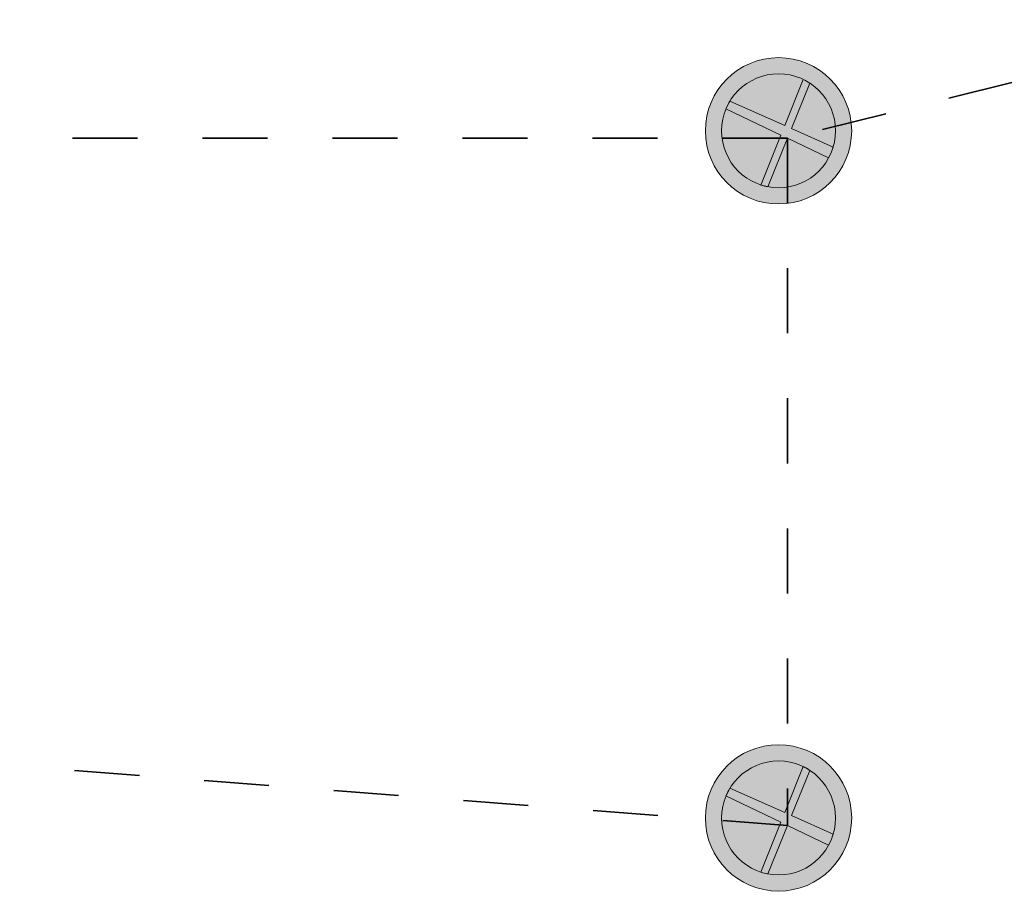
# Model space of a CAD drawing. Header units: millimetres. Extents: x -100675 to 28000, y -21133 to 42228.
# Drawn here: x -69807 to -66573, y 6894 to 9731 of the extents above; entities that cross this region are included whole.
import ezdxf

# ---------------------------------------------------------------- set-up
doc = ezdxf.new("R2010")
doc.units = ezdxf.units.MM
doc.header["$MEASUREMENT"] = 0
doc.linetypes.add('Dashed', pattern=[423.333333, 211.666667, -211.666667])
doc.layers.add('New_2D Drafting - General_Pen_No__2', color=8, linetype='Continuous', lineweight=15)
doc.layers.add('New_Structural - Bearing_Pen_No__21', color=7, linetype='Continuous', lineweight=35)
for name, color, linetype, lineweight, true_color in [('New_2D Drafting - General_Pen_No__82', 7, 'Continuous', 20, 0xaaaaaa), ('New_Structural - Bearing_Pen_No__61', 7, 'Continuous', 20, 0x6a6a6a), ('New_Structural - Bearing_Pen_No__89', 7, 'Continuous', 20, 0x71cebe)]:
    doc.layers.add(name, color=color, linetype=linetype, lineweight=lineweight, true_color=true_color)
doc.layers.add('New_Structural - Bearing', color=7, linetype='Continuous')

# ---------------------------------------------------------------- blocks, each defined once
blk = doc.blocks.new('Slab_12', base_point=(-67336.8, 7370.5))
at = {"layer": 'New_Structural - Bearing_Pen_No__89', "color": 123, "linetype": 'Continuous', "lineweight": 20, "true_color": 0x71cebe, "flags": 128}
for points in [[(-67336.8, 7370.5, -1), (-67336.8, 6894.1, -1)], [(-67336.8, 7317.8, 1), (-67336.8, 6946.8, 1)]]:
    blk.add_lwpolyline(points, format="xyb", close=True, dxfattribs=at)
blk = doc.blocks.new('Slab_16', base_point=(-67336.8, 9607.5))
at = {"layer": 'New_Structural - Bearing_Pen_No__89', "color": 123, "linetype": 'Continuous', "lineweight": 20, "true_color": 0x71cebe, "flags": 128}
for points in [[(-67336.8, 9607.5, -1), (-67336.8, 9131.1, -1)], [(-67336.8, 9554.9, 1), (-67336.8, 9183.8, 1)]]:
    blk.add_lwpolyline(points, format="xyb", close=True, dxfattribs=at)

msp = doc.modelspace()

# ---------------------------------------------------------------- hatches: boundary and pattern name
at = {"layer": 'New_2D Drafting - General_Pen_No__82', "linetype": 'Continuous', "lineweight": 20, "true_color": 0xaaaaaa}
for points in [[(-67336.8, 9607.5, 1), (-67336.8, 9131.1, 1)], [(-67158.9, 9316.6), (-67294.7, 9377), (-67234.8, 9524.3, 0.034067), (-67256.8, 9536.7), (-67316.6, 9386.7), (-67495.1, 9466.1, 0.037873), (-67507.9, 9441.1), (-67329.1, 9355.4), (-67393.9, 9192.8, 0.030742), (-67371.9, 9187.1), (-67307.6, 9345.1), (-67173.7, 9280.9, 0.052198)], [(-67336.8, 7370.5, 1), (-67336.8, 6894.1, 1)], [(-67158.9, 7079.6), (-67294.7, 7140), (-67234.8, 7287.3, 0.034067), (-67256.8, 7299.7), (-67316.6, 7149.7), (-67495.1, 7229.1, 0.037873), (-67507.9, 7204.1), (-67329.1, 7118.4), (-67393.9, 6955.8, 0.030742), (-67371.9, 6950.1), (-67307.6, 7108.1), (-67173.7, 7043.9, 0.052198)]]:
    msp.add_hatch(color=253, dxfattribs=at).paths.add_polyline_path(points)

# ---------------------------------------------------------------- linework, layer by layer
at = {"layer": 'New_2D Drafting - General_Pen_No__2', "color": 8, "linetype": 'Continuous', "lineweight": 15, "flags": 128}
for points in [[(-67336.8, 9607.5, 1), (-67336.8, 9131.1, 1)], [(-67336.8, 9183.8, 1), (-67336.8, 9554.9, 1)], [(-67336.8, 9554.9, 1), (-67336.8, 9183.8, 1)], [(-67158.9, 9316.6), (-67294.7, 9377), (-67234.8, 9524.3, 0.034067), (-67256.8, 9536.7), (-67316.6, 9386.7), (-67495.1, 9466.1, 0.037873), (-67507.9, 9441.1), (-67329.1, 9355.4), (-67393.9, 9192.8, 0.030742), (-67371.9, 9187.1), (-67307.6, 9345.1), (-67173.7, 9280.9, 0.052198)], [(-67336.8, 7370.5, 1), (-67336.8, 6894.1, 1)], [(-67336.8, 6946.8, 1), (-67336.8, 7317.8, 1)], [(-67336.8, 7317.8, 1), (-67336.8, 6946.8, 1)], [(-67158.9, 7079.6), (-67294.7, 7140), (-67234.8, 7287.3, 0.034067), (-67256.8, 7299.7), (-67316.6, 7149.7), (-67495.1, 7229.1, 0.037873), (-67507.9, 7204.1), (-67329.1, 7118.4), (-67393.9, 6955.8, 0.030742), (-67371.9, 6950.1), (-67307.6, 7108.1), (-67173.7, 7043.9, 0.052198)]]:
    msp.add_lwpolyline(points, format="xyb", close=True, dxfattribs=at)
at = {"layer": 'New_Structural - Bearing_Pen_No__21', "color": 7, "linetype": 'Dashed', "lineweight": 35}
for p, q in [((-65755.3, 9730.5), (-67307.6, 9345.1)), ((-67307.6, 9345.1), (-70479.4, 9345.1)), ((-67307.6, 9345.1), (-67307.6, 7108.1)), ((-67307.6, 7108.1), (-70104.1, 7323.8))]:
    msp.add_line(p, q, dxfattribs=at)
at = {"layer": 'New_Structural - Bearing_Pen_No__61', "color": 251, "linetype": 'Continuous', "lineweight": 20, "true_color": 0x6a6a6a}
for p, q in [((-67256.8, 9536.7), (-67316.6, 9386.7)), ((-67234.8, 9524.3), (-67294.7, 9377)), ((-67495.1, 9466.1), (-67316.6, 9386.7)), ((-67507.9, 9441.1), (-67329.1, 9355.4)), ((-67329.1, 9355.4), (-67393.9, 9192.8)), ((-67294.7, 9377), (-67158.9, 9316.6)), ((-67307.6, 9345.1), (-67371.9, 9187.1)), ((-67307.6, 9345.1), (-67173.7, 9280.9)), ((-67256.8, 7299.7), (-67316.6, 7149.7)), ((-67234.8, 7287.3), (-67294.7, 7140)), ((-67495.1, 7229.1), (-67316.6, 7149.7)), ((-67507.9, 7204.1), (-67329.1, 7118.4)), ((-67329.1, 7118.4), (-67393.9, 6955.8)), ((-67294.7, 7140), (-67158.9, 7079.6)), ((-67307.6, 7108.1), (-67371.9, 6950.1)), ((-67307.6, 7108.1), (-67173.7, 7043.9))]:
    msp.add_line(p, q, dxfattribs=at)

# ---------------------------------------------------------------- block references
at = {"layer": 'New_Structural - Bearing', "color": 123, "linetype": 'Continuous', "lineweight": 20, "true_color": 0x71cebe}
for name, p in [('Slab_16', (-67336.8, 9607.5)), ('Slab_12', (-67336.8, 7370.5))]:
    msp.add_blockref(name, p, dxfattribs=at)

doc.saveas('drawing.dxf')
